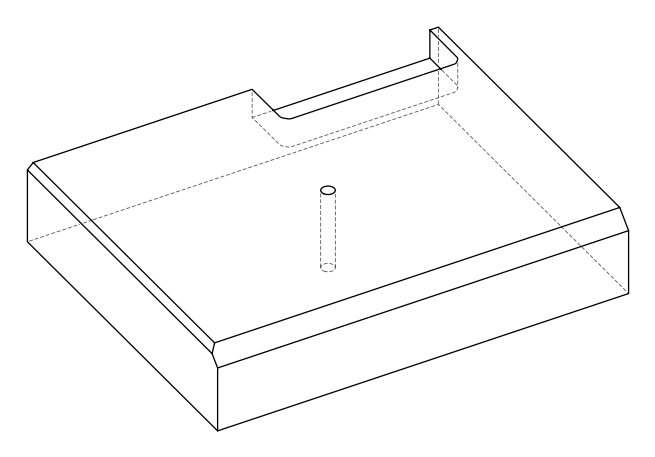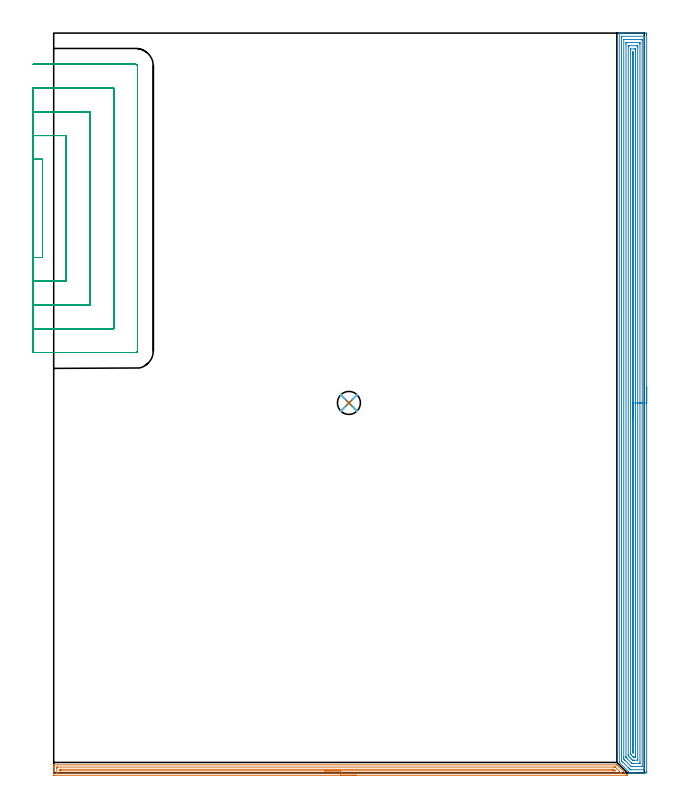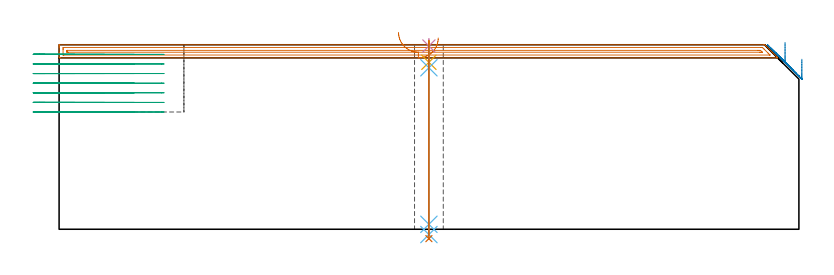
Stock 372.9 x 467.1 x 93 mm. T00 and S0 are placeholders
(PLAN: 7 operations, 5 tool changes, 63.7 min)
(1 AREA_MILL | FG_CHAMFER_SURFACE | UGT0205_001 | 8.79 min | 7978 mm3)
(2 AREA_MILL_1 | FG_CHAMFER_SURFACE_1 | UGT0205_001 | 26.28 min | 69710 mm3)
(3 MILL_SLOT | SLOT_PARTIAL_RECTANGULAR | UGT0201_094 | Follow Part, ap 5, ae 75% | 27.71 min | 428936 mm3)
(4 SPOT_DRILL | STEP1HOLE | NXT0321_9005460120000 | 0.03 min | 22 mm3)
(5 DRILL_BLIND_HOLE_INTO_CENTER | STEP1HOLE | NXT0301_030 | 0.05 min | 207 mm3)
(6 GUN_DRILL_THROUGH_HOLE | STEP1HOLE | UGT0307_001 | 0.45 min | 1643 mm3)
(7 SPADE_DRILL_TO_ENLARGE_THROUGH_HOLE | STEP1HOLE | UGT0306_005 | 0.4 min | 13437 mm3)
(TOOL UGT0205_001 | Chamfer Mill 20 x 3 x 45 deg. | D20 FL50 Z2)
(TOOL UGT0201_094 | End mill 20 mm | D20 FL38 Z4)
(TOOL NXT0321_9005460120000 | NC Spot Drill, 142deg, 12mm, Carbide, Uncoated | D12 PA142 FL30 Z2)
(TOOL NXT0301_030 | Carbide Drill 5.9mm [860.1-0590-018A1-MM 2214] | D5.9 PA140 FL28 Z2)
(TOOL UGT0307_001 | Gun Drill 5 mm | D5 PA130 FL24 Z1)
(TOOL UGT0306_005 | Spade Drill 14.5mm | D14.5 PA132 FL10 Z2)
(OP 1 AREA_MILL)
G17 G21 G94 G90
T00 M6
G54
G17 G0 G90 X191.1 Y-1.5 S1061 M3
G43 Z103. H0
Z96.4
G94 G1 X191.062 Z95.528 F250.
X190.948 Z94.664
X190.759 Z93.812
X190.497 Z92.98
X190.163 Z92.174
X189.76 Z91.4
X189.292 Z90.664
X188.76 Z89.972
X188.171 Z89.329
X187.528 Z88.74
X186.836 Z88.209
X186.1 Z87.74
X185.326 Z87.337
X184.52 Z87.003
X183.688 Z86.741
X182.836 Z86.552
X181.972 Z86.438
X181.1 Z86.4
X0.62
X0.003 Y-1.497 Z86.399
X0.002 Z86.4
X0. Y1.18 Z89.076
Y3.587 Z91.482
Y4.279 Z92.178
Y4.621 Z92.52
X0.007 Y5.036 Z92.928
X0.01 Y5.097 Z92.988
X0.173 Y5.1 Z93.
X355.326
X355.596 Y5.096 Z92.987
X355.617 Y5.084 Z92.98
X356.22 Y4.48 Z92.38
X361.878 Y-1.178 Z86.721
X362.029 Y-1.327 Z86.569
X362.176 Y-1.479 Z86.419
X362.183 Y-1.494 Z86.403
X362.176 Y-1.499 Z86.399
X181.1 Y-1.5 Z86.4
Y-0.086 Z87.814
X2.407 Y-0.085 Z87.815
X2.308 Y-0.084 Z87.816
X2.111 Y-0.079 Z87.821
X2.009 Y-0.074 Z87.826
X2.006 Y-0.045 Z87.855
X2.004 Y0.013 Z87.913
X2. Y0.419 Z88.319
X2.001 Y2.693 Z90.593
X2.002 Y3.098 Z90.998
X2.01 Y3.587 Z91.487
X2.021 Y3.679 Z91.579
X2.209 Y3.683 Z91.583
X2.308 Y3.685 Z91.585
X353.539 Y3.686 Z91.586
X354.335 Y3.684 Z91.584
X354.433 Y3.682 Z91.582
X354.529 Y3.679 Z91.579
X354.571 Y3.668 Z91.568
X354.601 Y3.642 Z91.542
X354.66 Y3.587 Z91.487
X355.326 Y2.924 Z90.824
X357.344 Y0.907 Z88.807
X358.006 Y0.243 Z88.143
X358.231 Y0.013 Z87.913
X358.305 Y-0.067 Z87.833
X358.31 Y-0.079 Z87.821
X358.269 Y-0.082 Z87.818
X358.204 Y-0.084 Z87.816
X358.105 Y-0.085 Z87.815
X358.006 Y-0.086 Z87.814
X181.1
Y1.329 Z89.229
X4.665
X4.193 Y1.331 Z89.231
X4.037 Y1.334 Z89.234
X4.018 Y1.335 Z89.235
X4.01 Y1.375 Z89.275
X4.005 Y1.478 Z89.378
X4.002 Y1.607 Z89.507
X4. Y1.8 Z89.7
Y1.993 Z89.893
X4.004 Y2.187 Z90.087
X4.007 Y2.242 Z90.142
X4.012 Y2.266 Z90.166
X4.018 Y2.267 Z90.167
X4.076 Y2.27 Z90.17
X4.193 Y2.271 Z90.171
X352.175
X352.646 Y2.269 Z90.169
X353.075 Y2.264 Z90.164
X353.539 Y2.255 Z90.155
X353.997 Y1.8 Z89.7
X354.433 Y1.363 Z89.263
X354.453 Y1.336 Z89.236
X354.433 Y1.335 Z89.235
X354.009 Y1.33 Z89.23
X353.539 Y1.329 Z89.229
X353.117
X181.1
X180.228 Z89.267
X179.363 Z89.38
X178.512 Z89.569
X177.68 Z89.832
X176.874 Z90.165
X176.1 Z90.568
X175.364 Z91.037
X174.672 Y1.328 Z91.568
X174.029 Z92.157
X173.44 Z92.801
X172.908 Z93.493
X172.44 Z94.228
X172.037 Z95.002
X171.703 Z95.808
X171.441 Z96.64
X171.252 Z97.492
X171.138 Z98.357
X171.1 Z99.228
G0 Z103.
M5
M2
(OP 2 AREA_MILL_1)
G17 G21 G94 G90
T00 M6
G54
G17 G0 G90 X374.4 Y243.55 S1061 M3
G43 Z103. H0
Z85.7
G94 G1 Y243.512 Z84.828 F250.
Y243.398 Z83.963
Y243.209 Z83.112
Y242.947 Z82.28
Y242.613 Z81.474
Y242.21 Z80.7
Y241.742 Z79.964
Y241.21 Z79.272
Y240.621 Z78.629
Y239.978 Z78.04
Y239.286 Z77.508
Y238.55 Z77.04
Y237.776 Z76.637
Y236.97 Z76.303
Y236.138 Z76.041
Y235.286 Z75.852
Y234.422 Z75.738
Y233.55 Z75.7
Y0.909
X374.399 Y0.629 Z75.701
X374.394 Y0.022 Z75.704
X374.392 Y0.007 Z75.706
X373.787 Y0.003 Z76.311
X373.159 Y0. Z76.939
X366.643 Z83.451
X366.113 Z83.983
X365.75 Z84.346
X365.22 Z84.876
X364.857 Z85.238
X363.765 Z86.333
X363.741 Y0.002 Z86.357
X363.705 Y0.006 Z86.391
X363.666 Y0.033 Z86.432
X362.774 Y0.927 Z87.326
X357.231 Y6.47 Z92.869
X357.104 Y6.605 Z92.99
X357.1 Y6.888 Z93.
Y466.918
X357.103 Y467.09 Z92.988
X357.168 Y467.1 Z92.924
X357.599 Z92.501
X357.879 Z92.22
X358.606 Z91.489
X359.862 Z90.235
X361.285 Z88.811
X373.159 Z76.939
X373.787 Y467.097 Z76.311
X374.392 Y467.093 Z75.706
X374.394 Y467.079 Z75.704
X374.399 Y466.471 Z75.701
X374.4 Y465.857 Z75.7
Y233.55
X372.986 Z77.114
Y2.325
X372.985 Y2.233 Z77.115
X372.98 Y2.05 Z77.12
X372.978 Y2.008 Z77.122
X372.971 Y2.006 Z77.129
X372.946 Y2.003 Z77.154
X372.894 Y2.001 Z77.206
X364.857 Z85.243
X364.377 Y2.004 Z85.723
X364.174 Y2.01 Z85.926
X363.964 Y2.197 Z86.136
X363.736 Y2.417 Z86.364
X363.071 Y3.079 Z87.029
X362.838 Y3.311 Z87.262
X359.262 Y6.888 Z90.838
X358.606 Y7.547 Z91.494
X358.549 Y7.608 Z91.551
X358.524 Y7.638 Z91.576
X358.52 Y7.691 Z91.58
X358.516 Y7.782 Z91.584
X358.515 Y7.873 Z91.585
X358.514 Y464.775 Z91.586
X358.515 Y464.867 Z91.585
X358.52 Y465.05 Z91.58
X358.522 Y465.092 Z91.578
X358.529 Y465.094 Z91.571
X358.554 Y465.097 Z91.546
X358.606 Y465.099 Z91.494
X372.478 Z77.622
X372.894 Y465.092 Z77.206
X372.952 Y465.09 Z77.148
X372.979 Y465.075 Z77.121
X372.986 Y464.683 Z77.114
Y233.55
X371.572 Z78.528
X371.571 Y4.205 Z78.529
X371.57 Y4.089 Z78.53
X371.568 Y4.032 Z78.532
X371.565 Y4.012 Z78.535
X371.518 Y4.009 Z78.582
X371.312 Y4.001 Z78.788
X365.062 Y4. Z85.038
X364.857 Y4.003 Z85.243
X364.652 Y4.009 Z85.448
X364.599 Y4.012 Z85.501
X364.57 Y4.037 Z85.53
X364.51 Y4.091 Z85.59
X364.394 Y4.205 Z85.706
X360.818 Y7.782 Z89.282
X360.392 Y8.212 Z89.708
X359.936 Y8.676 Z90.164
X359.931 Y9.138 Z90.169
X359.929 Y9.57 Z90.171
Y10.034
Y462.894
X359.93 Y463.01 Z90.17
X359.932 Y463.068 Z90.168
X359.935 Y463.088 Z90.165
X359.982 Y463.091 Z90.118
X360.188 Y463.099 Z89.912
X371.108 Y463.1 Z78.992
X371.313 Y463.098 Z78.787
X371.45 Y463.095 Z78.65
X371.554 Y463.09 Z78.546
X371.565 Y463.047 Z78.535
X371.567 Y462.894 Z78.533
X371.571 Y462.431 Z78.529
X371.572 Y233.55 Z78.528
X370.157 Z79.943
Y6.888
X370.151 Y6.058 Z79.949
X370.147 Y6.01 Z79.953
X370.098 Y6.007 Z80.002
X369.987 Y6.003 Z80.113
X369.765 Y6.001 Z80.335
X369.322 Y6. Z80.778
X365.75 Z84.35
X365.3 Y6.003 Z84.8
X365.079 Y6.008 Z85.021
X365.053 Y6.01 Z85.047
X365.02 Y6.037 Z85.08
X364.958 Y6.095 Z85.142
X364.857 Y6.192 Z85.243
X362.178 Y8.871 Z87.922
X361.48 Y9.57 Z88.62
X361.381 Y9.676 Z88.719
X361.355 Y9.706 Z88.745
X361.35 Y9.729 Z88.75
X361.347 Y9.78 Z88.753
X361.344 Y9.988 Z88.756
X361.343 Y10.407 Z88.757
Y460.212
X361.349 Y461.042 Z88.751
X361.353 Y461.09 Z88.747
X361.402 Y461.093 Z88.698
X361.513 Y461.097 Z88.587
X361.735 Y461.099 Z88.365
X362.178 Y461.1 Z87.922
X369.768 Y461.099 Z80.332
X369.988 Y461.097 Z80.112
X370.098 Y461.093 Z80.002
X370.147 Y461.09 Z79.953
X370.15 Y461.054 Z79.95
X370.157 Y460.27 Z79.943
Y460.212
Y233.55
X368.743 Z81.357
Y8.676
X368.742 Y8.363 Z81.358
X368.737 Y8.048 Z81.363
X368.736 Y8.013 Z81.364
X368.723 Y8.01 Z81.377
X368.682 Y8.005 Z81.418
X368.598 Y8.002 Z81.502
X366.643 Y8. Z83.457
X366.425 Y8.001 Z83.675
X365.75 Y8.007 Z84.35
X365.522 Y8.01 Z84.578
X364.857 Y8.643 Z85.243
X364.822 Y8.676 Z85.278
X363.964 Y9.534 Z86.136
X363.071 Y10.428 Z87.029
X363.036 Y10.464 Z87.064
X362.764 Y10.772 Z87.336
X362.759 Y11.358 Z87.341
X362.758 Y11.672 Z87.342
X362.757 Y458.424 Z87.343
X362.758 Y458.737 Z87.342
X362.763 Y459.052 Z87.337
X362.764 Y459.087 Z87.336
X362.777 Y459.09 Z87.323
X362.818 Y459.095 Z87.282
X362.902 Y459.098 Z87.198
X363.071 Y459.1 Z87.029
X363.289 Z86.811
X367.754 Z82.346
X368.429 Y459.098 Z81.671
X368.65 Y459.096 Z81.45
X368.724 Y459.09 Z81.376
X368.736 Y459.068 Z81.364
X368.739 Y459.008 Z81.361
X368.742 Y458.424 Z81.358
X368.743 Y458.109 Z81.357
Y233.55
X367.329 Z82.771
Y10.672
X367.328 Y10.464 Z82.772
X367.324 Y10.121 Z82.776
X367.322 Y10.038 Z82.778
X367.313 Y10.01 Z82.787
X367.261 Y10.007 Z82.839
X367.105 Y10.002 Z82.995
X366.643 Y10.001 Z83.457
X366.21 Y10.003 Z83.89
X365.984 Y10.01 Z84.116
X365.75 Y10.214 Z84.35
X365.489 Y10.464 Z84.611
X364.857 Y11.092 Z85.243
X364.592 Y11.358 Z85.508
X364.324 Y11.635 Z85.776
X364.178 Y11.793 Z85.922
X364.176 Y11.874 Z85.924
X364.172 Y12.044 Z85.928
Y12.253
X364.171 Y12.939 Z85.929
Y456.428
X364.172 Y456.636 Z85.928
X364.176 Y456.979 Z85.924
X364.178 Y457.062 Z85.922
X364.187 Y457.09 Z85.913
X364.239 Y457.093 Z85.861
X364.395 Y457.098 Z85.705
X366.643 Y457.1 Z83.457
X367.074 Y457.098 Z83.026
X367.277 Y457.092 Z82.823
X367.322 Y457.09 Z82.778
X367.324 Y457.014 Z82.776
X367.328 Y456.844 Z82.772
X367.329 Y456.636 Z82.771
Y455.949
Y233.55
X365.915 Z84.185
X365.914 Y12.983 Z84.186
X365.912 Y12.817 Z84.188
X365.908 Y12.506 Z84.192
X365.75 Y12.656 Z84.35
X365.629 Y12.778 Z84.471
X365.6 Y12.808 Z84.5
X365.592 Y12.873 Z84.508
X365.589 Y12.982 Z84.511
X365.586 Y13.147 Z84.514
X365.585 Y17.479 Z84.515
Y454.118
X365.587 Y454.847 Z84.513
X365.589 Y455.009 Z84.511
X365.592 Y455.065 Z84.508
X365.598 Y455.09 Z84.502
X365.624 Y455.092 Z84.476
X365.75 Y455.096 Z84.35
X365.834 Y455.094 Z84.266
X365.896 Y455.09 Z84.204
X365.908 Y455.011 Z84.192
X365.911 Y454.847 Z84.189
X365.913 Y454.684 Z84.187
X365.915 Y453.953 Z84.185
Y453.788
Y233.55
Y232.678 Z84.223
Y231.814 Z84.337
Y230.962 Z84.526
Y230.13 Z84.788
Y229.324 Z85.122
Y228.55 Z85.525
Y227.814 Z85.994
Y227.122 Z86.525
Y226.479 Z87.114
Y225.89 Z87.757
Y225.358 Z88.449
Y224.89 Z89.185
Y224.487 Z89.959
Y224.153 Z90.765
Y223.891 Z91.597
Y223.702 Z92.449
Y223.588 Z93.314
Y223.55 Z94.185
G0 Z103.
M5
M2
(OP 3 MILL_SLOT)
G17 G21 G94 G90
T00 M6
G54
G17 G0 G90 X-13. Y325.4 S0 M3
G43 Z103. H0
Z88.157
G94 G1 X-10. F250.
X-7.1 F500.
Y387.4
X-10.
X-13. F250.
Y310.4
X-10.
X7.9 F500.
Y402.4
X-10.
X-13. F250.
Y295.4
X-10.
X22.9 F500.
Y417.4
X-10.
X-13. F250.
Y280.4
X-10.
X37.9 F500.
Y432.4
X-10.
X-13. F250.
Y265.4
X-10.
X51.7 F500.
G3 X52.9 Y266.6 R1.2
G1 Y446.2
G3 X51.7 Y447.4 R1.2
G1 X-10.
X-13. F250.
G0 Y325.4 Z83.314
G1 X-10.
X-7.1 F500.
Y387.4
X-10.
X-13. F250.
Y310.4
X-10.
X7.9 F500.
Y402.4
X-10.
X-13. F250.
Y295.4
X-10.
X22.9 F500.
Y417.4
X-10.
X-13. F250.
Y280.4
X-10.
X37.9 F500.
Y432.4
X-10.
X-13. F250.
Y265.4
X-10.
X51.7 F500.
G3 X52.9 Y266.6 R1.2
G1 Y446.2
G3 X51.7 Y447.4 R1.2
G1 X-10.
X-13. F250.
G0 Y325.4 Z78.471
G1 X-10.
X-7.1 F500.
Y387.4
X-10.
X-13. F250.
Y310.4
X-10.
X7.9 F500.
Y402.4
X-10.
X-13. F250.
Y295.4
X-10.
X22.9 F500.
Y417.4
X-10.
X-13. F250.
Y280.4
X-10.
X37.9 F500.
Y432.4
X-10.
X-13. F250.
Y265.4
X-10.
X51.7 F500.
G3 X52.9 Y266.6 R1.2
G1 Y446.2
G3 X51.7 Y447.4 R1.2
G1 X-10.
X-13. F250.
G0 Y325.4 Z73.629
G1 X-10.
X-7.1 F500.
Y387.4
X-10.
X-13. F250.
Y310.4
X-10.
X7.9 F500.
Y402.4
X-10.
X-13. F250.
Y295.4
X-10.
X22.9 F500.
Y417.4
X-10.
X-13. F250.
Y280.4
X-10.
X37.9 F500.
Y432.4
X-10.
X-13. F250.
Y265.4
X-10.
X51.7 F500.
G3 X52.9 Y266.6 R1.2
G1 Y446.2
G3 X51.7 Y447.4 R1.2
G1 X-10.
X-13. F250.
G0 Y325.4 Z68.786
G1 X-10.
X-7.1 F500.
Y387.4
X-10.
X-13. F250.
Y310.4
X-10.
X7.9 F500.
Y402.4
X-10.
X-13. F250.
Y295.4
X-10.
X22.9 F500.
Y417.4
X-10.
X-13. F250.
Y280.4
X-10.
X37.9 F500.
Y432.4
X-10.
X-13. F250.
Y265.4
X-10.
X51.7 F500.
G3 X52.9 Y266.6 R1.2
G1 Y446.2
G3 X51.7 Y447.4 R1.2
G1 X-10.
X-13. F250.
G0 Y325.4 Z63.943
G1 X-10.
X-7.1 F500.
Y387.4
X-10.
X-13. F250.
Y310.4
X-10.
X7.9 F500.
Y402.4
X-10.
X-13. F250.
Y295.4
X-10.
X22.9 F500.
Y417.4
X-10.
X-13. F250.
Y280.4
X-10.
X37.9 F500.
Y432.4
X-10.
X-13. F250.
Y265.4
X-10.
X51.7 F500.
G3 X52.9 Y266.6 R1.2
G1 Y446.2
G3 X51.7 Y447.4 R1.2
G1 X-10.
X-13. F250.
G0 Y325.4 Z59.1
G1 X-10.
X-7.1 F500.
Y387.4
X-10.
X-13. F250.
Y310.4
X-10.
X7.9 F500.
Y402.4
X-10.
X-13. F250.
Y295.4
X-10.
X22.9 F500.
Y417.4
X-10.
X-13. F250.
Y280.4
X-10.
X37.9 F500.
Y432.4
X-10.
X-13. F250.
Y265.4
X-10.
X51.7 F500.
G3 X52.9 Y266.6 R1.2
G1 Y446.2
G3 X51.7 Y447.4 R1.2
G1 X-10.
X-13. F250.
G0 Z103.
M5
M2
(OP 4 SPOT_DRILL)
G17 G21 G94 G90
T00 M6
G54
G17 G0 G90 X186.4 Y233.6 S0 M3
G43 Z103. H0
G94 G81 G98 Z92.376 F250. R96.
G80
M5
M2
(OP 5 DRILL_BLIND_HOLE_INTO_CENTER)
G17 G21 G94 G90
T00 M6
G54
G17 G0 G90 X186.4 Y233.6 S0 M3
G43 Z103. H1
G94 G81 G98 Z84.15 F250. R95.
G80
M5
M2
(OP 6 GUN_DRILL_THROUGH_HOLE)
G17 G21 G94 G90
T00 M6
G54
G17 G0 G90 X186.4 Y233.6 M8
G43 Z103. H0
Z92.672
S716 M3
G94 G1 Z81.394 F125. M26
G4 X.084
Z2.5 F250.
G4 X.084
Z-2.666 F125.
G4 X.084
M5
M9
G0 Z92.672
Z103.
M2
(OP 7 SPADE_DRILL_TO_ENLARGE_THROUGH_HOLE)
G17 G21 G94 G90
T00 M6
G54
G17 G0 G90 X186.4 Y233.6 S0 M3
G43 Z103. H0
G94 G73 G98 Z-4.728 F250. Q13.961 R95.
G80
M5
M2
